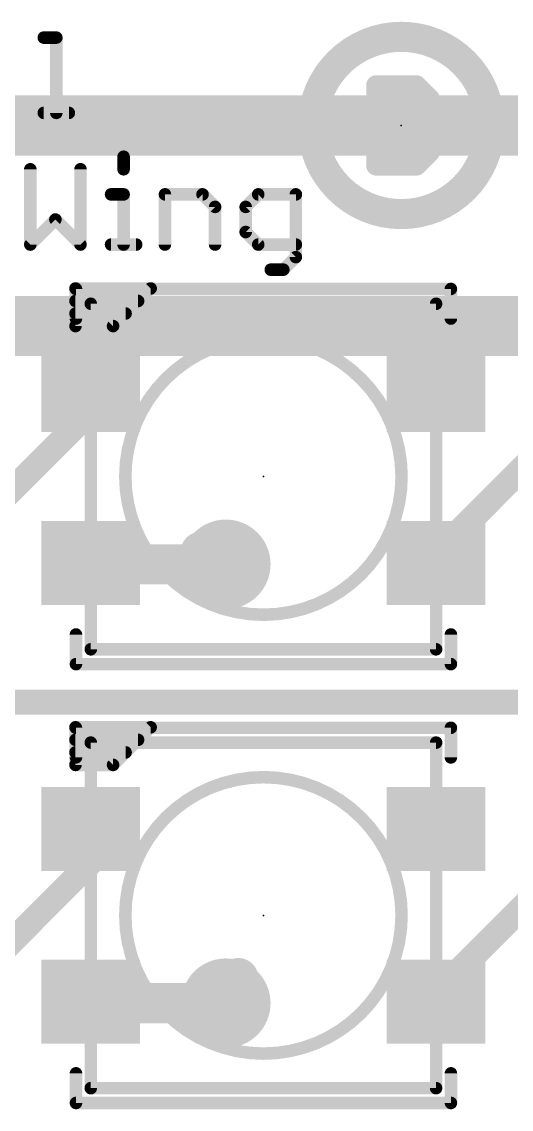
# Model space of a CAD drawing. Extents: x -9.8 to 63.1, y -5.4 to 29.5.
# Drawn here: x 10.5 to 15.47, y 11.63 to 22.64 of the extents above; entities that cross this region are included whole.
import ezdxf

# ---------------------------------------------------------------- set-up
doc = ezdxf.new("R2010")
doc.units = 0
for name, color, linetype in [('1', 12, 'CONTINUOUS'), ('16', 132, 'CONTINUOUS'), ('18', 110, 'CONTINUOUS'), ('21', 40, 'CONTINUOUS'), ('23', 53, 'CONTINUOUS'), ('51', 253, 'CONTINUOUS')]:
    doc.layers.add(name, color=color, linetype=linetype)

# ---------------------------------------------------------------- blocks, each defined once
blk = doc.blocks.new('RECT')
blk.add_solid([(-0.5, -0.5), (0.5, -0.5), (-0.5, 0.5), (0.5, 0.5)])
blk = doc.blocks.new('ROUNDV')
at = {"const_width": 0.5}
blk.add_lwpolyline([(0, -0.25, 1), (0, 0.25, 1), (0, -0.25)], format="xyb", dxfattribs=at)

msp = doc.modelspace()

# ---------------------------------------------------------------- linework, layer by layer
at = {"layer": '1'}
for points, const_width in [([(16.51, 21.59), (6.223, 21.59)], 0.6096), ([(11.204, 18.697), (11.204, 18.909)], 0.254), ([(9.878, 17.371), (11.204, 18.697)], 0.254), ([(14.704, 17.244), (16.03, 18.57)], 0.254), ([(11.204, 17.159), (11.599, 17.145)], 0.4064), ([(11.599, 17.145), (12.573, 17.145)], 0.4064), ([(14.704, 17.159), (14.704, 17.244)], 0.254), ([(7.662, 15.748), (42.799, 15.748)], 0.254), ([(11.204, 14.125), (11.204, 14.464)], 0.254), ([(9.878, 12.799), (11.204, 14.125)], 0.254), ([(14.704, 12.799), (16.03, 14.125)], 0.254), ([(11.204, 12.714), (11.218, 12.7)], 0.4064), ([(11.218, 12.7), (12.573, 12.7)], 0.4064), ([(14.704, 12.714), (14.704, 12.799)], 0.254)]:
    msp.add_lwpolyline(points, dxfattribs=dict(at, const_width=const_width))
for points, const_width in [([(11.2675, 18.909, 1), (11.1405, 18.909)], 0.127), ([(11.1405, 18.697, 1), (11.2675, 18.697)], 0.127), ([(11.2489, 18.6521, 1), (11.1591, 18.7419)], 0.127), ([(11.2076, 17.2605, 1), (11.2004, 17.0575)], 0.2032), ([(11.599, 17.2466, 1), (11.599, 17.0434)], 0.2032), ([(11.5954, 17.0435, 1), (11.6026, 17.2465)], 0.2032), ([(12.573, 17.0434, 1), (12.573, 17.2466)], 0.2032), ([(14.7675, 17.244, 1), (14.6405, 17.244)], 0.127), ([(14.6591, 17.2889, 1), (14.7489, 17.1991)], 0.127), ([(14.6405, 17.159, 1), (14.7675, 17.159)], 0.127), ([(11.2675, 14.464, 1), (11.1405, 14.464)], 0.127), ([(11.2489, 14.0801, 1), (11.1591, 14.1699)], 0.127), ([(11.1405, 14.125, 1), (11.2675, 14.125)], 0.127), ([(11.2758, 12.7858, 1), (11.1322, 12.6422)], 0.2032), ([(11.218, 12.8016, 1), (11.218, 12.5984)], 0.2032), ([(12.573, 12.5984, 1), (12.573, 12.8016)], 0.2032), ([(14.7675, 12.799, 1), (14.6405, 12.799)], 0.127), ([(14.6591, 12.8439, 1), (14.7489, 12.7541)], 0.127), ([(11.1462, 12.6282, 1), (11.2898, 12.7718)], 0.2032), ([(14.6405, 12.714, 1), (14.7675, 12.714)], 0.127)]:
    msp.add_lwpolyline(points, format="xyb", dxfattribs=dict(at, const_width=const_width))
at = {"layer": '16'}
for points, const_width in [([(20.066, 19.558), (8.255, 19.558)], 0.6096), ([(12.573, 17.145), (12.319, 17.272)], 0.4064), ([(12.319, 17.272), (12.7, 17.145)], 0.4064), ([(12.7, 12.827), (12.7, 12.954)], 0.4064), ([(12.573, 12.7), (12.7, 12.827)], 0.4064)]:
    msp.add_lwpolyline(points, dxfattribs=dict(at, const_width=const_width))
at = {"layer": '16', "const_width": 0.2032}
for points in [[(12.3644, 17.3629, 1), (12.2736, 17.1811)], [(12.3511, 17.3684, 1), (12.2869, 17.1756)], [(12.5276, 17.0541, 1), (12.6184, 17.2359)], [(12.6679, 17.0486, 1), (12.7321, 17.2414)], [(12.8016, 12.954, 1), (12.5984, 12.954)], [(12.7718, 12.7552, 1), (12.6282, 12.8988)], [(12.5984, 12.827, 1), (12.8016, 12.827)], [(12.5012, 12.7718, 1), (12.6448, 12.6282)]]:
    msp.add_lwpolyline(points, format="xyb", dxfattribs=at)
at = {"layer": '21'}
for points, const_width in [([(14.351, 20.692, 1), (14.351, 22.488, 1), (14.351, 20.692)], 0.3048), ([(10.7277, 22.5114, 1), (10.7277, 22.4479)], 0.0635), ([(10.8865, 22.4796, 1), (10.823, 22.4796)], 0.0635), ([(10.8548, 22.4479, 1), (10.8548, 22.5114)], 0.0635), ([(14.1478, 21.9971, 1), (14.0462, 21.9971)], 0.1016), ([(14.097, 22.0479, 1), (14.097, 21.9463)], 0.1016), ([(14.5397, 22.033, 1), (14.4678, 21.9612)], 0.1016), ([(14.5037, 21.9463, 1), (14.5037, 22.0479)], 0.1016), ([(14.6901, 21.8615, 1), (14.5885, 21.8615)], 0.1016), ([(14.6034, 21.8256, 1), (14.6752, 21.8974)], 0.1016), ([(14.6752, 21.69, 1), (14.6034, 21.7618)], 0.1016), ([(10.7277, 21.7488, 1), (10.7277, 21.6853)], 0.0635), ([(10.823, 21.717, 1), (10.8865, 21.717)], 0.0635), ([(10.9819, 21.6853, 1), (10.9819, 21.7488)], 0.0635), ([(14.5885, 21.7259, 1), (14.6901, 21.7259)], 0.1016), ([(14.097, 21.6411, 1), (14.097, 21.5395)], 0.1016), ([(14.5397, 21.6263, 1), (14.4678, 21.5544)], 0.1016), ([(14.4678, 21.6263, 1), (14.5397, 21.5544)], 0.1016), ([(14.5037, 21.5395, 1), (14.5037, 21.6411)], 0.1016), ([(14.6901, 21.4548, 1), (14.5885, 21.4548)], 0.1016), ([(14.6034, 21.4188, 1), (14.6752, 21.4907)], 0.1016), ([(14.5885, 21.3192, 1), (14.6901, 21.3192)], 0.1016), ([(14.6752, 21.2833, 1), (14.6034, 21.3551)], 0.1016), ([(11.5687, 21.2733, 1), (11.5052, 21.2733)], 0.0635), ([(14.097, 21.2344, 1), (14.097, 21.1328)], 0.1016), ([(14.4678, 21.2195, 1), (14.5397, 21.1477)], 0.1016), ([(14.5037, 21.1328, 1), (14.5037, 21.2344)], 0.1016), ([(10.623, 21.1462, 1), (10.5595, 21.1462)], 0.0635), ([(11.1314, 21.1462, 1), (11.0679, 21.1462)], 0.0635), ([(11.5052, 21.1462, 1), (11.5687, 21.1462)], 0.0635), ([(14.0462, 21.1836, 1), (14.1478, 21.1836)], 0.1016), ([(11.4098, 20.9237, 1), (11.4098, 20.8602)], 0.0635), ([(11.5687, 20.8919, 1), (11.5052, 20.8919)], 0.0635), ([(11.5369, 20.8602, 1), (11.5369, 20.9237)], 0.0635), ([(11.9873, 20.8919, 1), (11.9238, 20.8919)], 0.0635), ([(11.9556, 20.9237, 1), (11.9556, 20.8602)], 0.0635), ([(12.3593, 20.9144, 1), (12.3144, 20.8695)], 0.0635), ([(12.3369, 20.8602, 1), (12.3369, 20.9237)], 0.0635), ([(12.9012, 20.9237, 1), (12.9012, 20.8602)], 0.0635), ([(12.9237, 20.8695, 1), (12.8788, 20.9144)], 0.0635), ([(13.3143, 20.8919, 1), (13.2508, 20.8919)], 0.0635), ([(13.2826, 20.8602, 1), (13.2826, 20.9237)], 0.0635), ([(12.4957, 20.7648, 1), (12.4322, 20.7648)], 0.0635), ([(12.4415, 20.7424, 1), (12.4864, 20.7873)], 0.0635), ([(12.8059, 20.7648, 1), (12.7424, 20.7648)], 0.0635), ([(12.7517, 20.7873, 1), (12.7966, 20.7424)], 0.0635), ([(10.8679, 20.6602, 1), (10.823, 20.6153)], 0.0635), ([(10.8679, 20.6153, 1), (10.823, 20.6602)], 0.0635), ([(12.7424, 20.5106, 1), (12.8059, 20.5106)], 0.0635), ([(12.7966, 20.5331, 1), (12.7517, 20.4882)], 0.0635), ([(10.5688, 20.406, 1), (10.6137, 20.361)], 0.0635), ([(10.5595, 20.3835, 1), (10.623, 20.3835)], 0.0635), ([(11.0679, 20.3835, 1), (11.1314, 20.3835)], 0.0635), ([(11.0772, 20.361, 1), (11.1221, 20.406)], 0.0635), ([(11.4098, 20.4153, 1), (11.4098, 20.3518)], 0.0635), ([(11.5052, 20.3835, 1), (11.5687, 20.3835)], 0.0635), ([(11.6641, 20.3518, 1), (11.6641, 20.4153)], 0.0635), ([(11.9238, 20.3835, 1), (11.9873, 20.3835)], 0.0635), ([(12.4322, 20.3835, 1), (12.4957, 20.3835)], 0.0635), ([(12.9012, 20.4153, 1), (12.9012, 20.3518)], 0.0635), ([(12.8788, 20.361, 1), (12.9237, 20.406)], 0.0635), ([(13.2826, 20.3518, 1), (13.2826, 20.4153)], 0.0635), ([(13.2508, 20.2564, 1), (13.3143, 20.2564)], 0.0635), ([(13.305, 20.2339, 1), (13.2601, 20.2788)], 0.0635), ([(13.0283, 20.161, 1), (13.0283, 20.0975)], 0.0635), ([(13.133, 20.1517, 1), (13.1779, 20.1068)], 0.0635), ([(13.1555, 20.0975, 1), (13.1555, 20.161)], 0.0635), ([(11.049, 19.9707, 1), (11.049, 19.9073)], 0.0635), ([(11.0808, 19.939, 1), (11.0173, 19.939)], 0.0635), ([(11.0858, 19.934, 1), (11.0222, 19.934)], 0.0635), ([(11.054, 19.9657, 1), (11.054, 19.9023)], 0.0635), ([(11.8335, 19.9165, 1), (11.7885, 19.9615)], 0.0635), ([(11.811, 19.9073, 1), (11.811, 19.9707)], 0.0635), ([(14.8858, 19.934, 1), (14.8223, 19.934)], 0.0635), ([(14.854, 19.9023, 1), (14.854, 19.9657)], 0.0635), ([(11.049, 19.8438, 1), (11.049, 19.7803)], 0.0635), ([(11.684, 19.7803, 1), (11.684, 19.8438)], 0.0635), ([(11.049, 19.7168, 1), (11.049, 19.6533)], 0.0635), ([(11.557, 19.6533, 1), (11.557, 19.7168)], 0.0635), ([(11.049, 19.5897, 1), (11.049, 19.5263)], 0.0635), ([(11.049, 19.5897, 1), (11.049, 19.5263)], 0.0635), ([(11.0222, 19.634, 1), (11.0858, 19.634)], 0.0635), ([(11.4075, 19.5805, 1), (11.4525, 19.5355)], 0.0635), ([(11.43, 19.5263, 1), (11.43, 19.5897)], 0.0635), ([(11.43, 19.5263, 1), (11.43, 19.5897)], 0.0635), ([(14.8223, 19.634, 1), (14.8858, 19.634)], 0.0635), ([(11.0173, 19.558, 1), (11.0808, 19.558)], 0.0635), ([(11.0858, 16.434, 1), (11.0222, 16.434)], 0.0635), ([(14.8858, 16.434, 1), (14.8223, 16.434)], 0.0635), ([(11.054, 16.1657, 1), (11.054, 16.1023)], 0.0635), ([(14.854, 16.1023, 1), (14.854, 16.1657)], 0.0635), ([(11.0222, 16.134, 1), (11.0858, 16.134)], 0.0635), ([(14.8223, 16.134, 1), (14.8858, 16.134)], 0.0635), ([(11.049, 15.5258, 1), (11.049, 15.4623)], 0.0635), ([(11.0808, 15.494, 1), (11.0173, 15.494)], 0.0635), ([(11.0858, 15.489, 1), (11.0222, 15.489)], 0.0635), ([(11.054, 15.5208, 1), (11.054, 15.4573)], 0.0635), ([(11.8335, 15.4715, 1), (11.7885, 15.5165)], 0.0635), ([(11.811, 15.4623, 1), (11.811, 15.5258)], 0.0635), ([(14.8858, 15.489, 1), (14.8223, 15.489)], 0.0635), ([(14.854, 15.4573, 1), (14.854, 15.5208)], 0.0635), ([(11.049, 15.3988, 1), (11.049, 15.3353)], 0.0635), ([(11.684, 15.3353, 1), (11.684, 15.3988)], 0.0635), ([(11.049, 15.2718, 1), (11.049, 15.2082)], 0.0635), ([(11.0222, 15.189, 1), (11.0858, 15.189)], 0.0635), ([(11.557, 15.2082, 1), (11.557, 15.2718)], 0.0635), ([(14.8223, 15.189, 1), (14.8858, 15.189)], 0.0635), ([(11.049, 15.1448, 1), (11.049, 15.0813)], 0.0635), ([(11.049, 15.1448, 1), (11.049, 15.0813)], 0.0635), ([(11.0173, 15.113, 1), (11.0808, 15.113)], 0.0635), ([(11.4075, 15.1355, 1), (11.4525, 15.0905)], 0.0635), ([(11.43, 15.0813, 1), (11.43, 15.1448)], 0.0635), ([(11.43, 15.0813, 1), (11.43, 15.1448)], 0.0635), ([(11.0858, 11.989, 1), (11.0222, 11.989)], 0.0635), ([(14.8858, 11.989, 1), (14.8223, 11.989)], 0.0635), ([(11.054, 11.7208, 1), (11.054, 11.6572)], 0.0635), ([(11.0222, 11.689, 1), (11.0858, 11.689)], 0.0635), ([(14.8223, 11.689, 1), (14.8858, 11.689)], 0.0635), ([(14.854, 11.6572, 1), (14.854, 11.7208)], 0.0635)]:
    msp.add_lwpolyline(points, format="xyb", dxfattribs=dict(at, const_width=const_width))
for points, const_width in [([(10.7277, 22.4796), (10.8548, 22.4796)], 0.127), ([(10.8548, 22.4796), (10.8548, 21.717)], 0.127), ([(14.097, 21.1836), (14.097, 21.9971)], 0.2032), ([(14.097, 21.9971), (14.5037, 21.9971)], 0.2032), ([(14.5037, 21.9971), (14.6393, 21.8615)], 0.2032), ([(14.6393, 21.8615), (14.6393, 21.7259)], 0.2032), ([(14.6393, 21.7259), (14.5037, 21.5903)], 0.2032), ([(10.7277, 21.717), (10.9819, 21.717)], 0.127), ([(14.097, 21.5903), (14.5037, 21.5903)], 0.2032), ([(14.5037, 21.5903), (14.6393, 21.4548)], 0.2032), ([(14.6393, 21.4548), (14.6393, 21.3192)], 0.2032), ([(14.6393, 21.3192), (14.5037, 21.1836)], 0.2032), ([(11.5369, 21.2733), (11.5369, 21.1462)], 0.127), ([(14.5037, 21.1836), (14.097, 21.1836)], 0.2032), ([(10.5913, 21.1462), (10.5913, 20.3835)], 0.127), ([(11.0997, 20.3835), (11.0997, 21.1462)], 0.127), ([(11.4098, 20.8919), (11.5369, 20.8919)], 0.127), ([(11.5369, 20.8919), (11.5369, 20.3835)], 0.127), ([(11.9556, 20.3835), (11.9556, 20.8919)], 0.127), ([(11.9556, 20.8919), (12.3369, 20.8919)], 0.127), ([(12.3369, 20.8919), (12.464, 20.7648)], 0.127), ([(12.9012, 20.8919), (12.7741, 20.7648)], 0.127), ([(13.2826, 20.8919), (12.9012, 20.8919)], 0.127), ([(13.2826, 20.2564), (13.2826, 20.8919)], 0.127), ([(12.464, 20.7648), (12.464, 20.3835)], 0.127), ([(12.7741, 20.7648), (12.7741, 20.5106)], 0.127), ([(10.5913, 20.3835), (10.8455, 20.6377)], 0.127), ([(10.8455, 20.6377), (11.0997, 20.3835)], 0.127), ([(12.7741, 20.5106), (12.9012, 20.3835)], 0.127), ([(11.4098, 20.3835), (11.6641, 20.3835)], 0.127), ([(12.9012, 20.3835), (13.2826, 20.3835)], 0.127), ([(13.1555, 20.1293), (13.2826, 20.2564)], 0.127), ([(13.0283, 20.1293), (13.1555, 20.1293)], 0.127), ([(11.049, 19.939), (11.049, 19.558)], 0.127), ([(11.811, 19.939), (11.049, 19.939)], 0.127), ([(11.054, 19.634), (11.054, 19.934)], 0.127), ([(11.054, 19.934), (14.854, 19.934)], 0.127), ([(11.43, 19.558), (11.811, 19.939)], 0.127), ([(14.854, 19.934), (14.854, 19.634)], 0.127), ([(11.049, 19.812), (11.684, 19.812)], 0.127), ([(11.049, 19.685), (11.557, 19.685)], 0.127), ([(11.049, 19.558), (11.43, 19.558)], 0.127), ([(11.049, 19.558), (11.43, 19.558)], 0.127), ([(11.054, 16.434), (11.054, 16.134)], 0.127), ([(14.854, 16.134), (14.854, 16.434)], 0.127), ([(11.054, 16.134), (14.854, 16.134)], 0.127), ([(11.049, 15.494), (11.049, 15.113)], 0.127), ([(11.811, 15.494), (11.049, 15.494)], 0.127), ([(11.054, 15.189), (11.054, 15.489)], 0.127), ([(11.054, 15.489), (14.854, 15.489)], 0.127), ([(11.43, 15.113), (11.811, 15.494)], 0.127), ([(14.854, 15.489), (14.854, 15.189)], 0.127), ([(11.049, 15.367), (11.684, 15.367)], 0.127), ([(11.049, 15.24), (11.557, 15.24)], 0.127), ([(11.049, 15.113), (11.43, 15.113)], 0.127), ([(11.049, 15.113), (11.43, 15.113)], 0.127), ([(11.054, 11.989), (11.054, 11.689)], 0.127), ([(14.854, 11.689), (14.854, 11.989)], 0.127), ([(11.054, 11.689), (14.854, 11.689)], 0.127)]:
    msp.add_lwpolyline(points, dxfattribs=dict(at, const_width=const_width))
at = {"layer": '23'}
for p in [(14.351, 21.59), (12.954, 18.034), (12.954, 13.589)]:
    msp.add_point(p, dxfattribs=at)
at = {"layer": '51', "const_width": 0.127}
for points in [[(11.204, 19.784), (14.704, 19.784)], [(11.204, 16.284), (11.204, 19.784)], [(14.704, 19.784), (14.704, 16.284)], [(14.704, 16.284), (11.204, 16.284)], [(11.204, 15.339), (14.704, 15.339)], [(11.204, 11.839), (11.204, 15.339)], [(14.704, 15.339), (14.704, 11.839)], [(14.704, 11.839), (11.204, 11.839)]]:
    msp.add_lwpolyline(points, dxfattribs=at)
at = {"layer": '51'}
for points, const_width in [([(11.204, 19.8158, 1), (11.204, 19.7523)], 0.0635), ([(11.2358, 19.784, 1), (11.1723, 19.784)], 0.0635), ([(14.7358, 19.784, 1), (14.6723, 19.784)], 0.0635), ([(14.704, 19.7523, 1), (14.704, 19.8158)], 0.0635), ([(12.954, 16.634, 1), (12.954, 19.434, 1), (12.954, 16.634)], 0.127), ([(11.204, 16.3158, 1), (11.204, 16.2523)], 0.0635), ([(11.1723, 16.284, 1), (11.2358, 16.284)], 0.0635), ([(14.6723, 16.284, 1), (14.7358, 16.284)], 0.0635), ([(14.704, 16.2523, 1), (14.704, 16.3158)], 0.0635), ([(11.204, 15.3708, 1), (11.204, 15.3072)], 0.0635), ([(11.2358, 15.339, 1), (11.1723, 15.339)], 0.0635), ([(14.7358, 15.339, 1), (14.6723, 15.339)], 0.0635), ([(14.704, 15.3072, 1), (14.704, 15.3708)], 0.0635), ([(12.954, 12.189, 1), (12.954, 14.989, 1), (12.954, 12.189)], 0.127), ([(11.204, 11.8708, 1), (11.204, 11.8072)], 0.0635), ([(14.704, 11.8072, 1), (14.704, 11.8708)], 0.0635), ([(11.1723, 11.839, 1), (11.2358, 11.839)], 0.0635), ([(14.6723, 11.839, 1), (14.7358, 11.839)], 0.0635)]:
    msp.add_lwpolyline(points, format="xyb", dxfattribs=dict(at, const_width=const_width))

# ---------------------------------------------------------------- block references
at = {"layer": '1', "xscale": 0.85, "rotation": 90}
for p in [(11.204, 18.909), (14.704, 18.909), (11.204, 17.159), (14.704, 17.159), (11.204, 14.464), (14.704, 14.464), (11.204, 12.714), (14.704, 12.714)]:
    msp.add_blockref('RECT', p, dxfattribs=at)
at = {"layer": '18', "xscale": 0.9064, "yscale": 0.9064}
for p in [(12.573, 17.145), (12.573, 17.145), (12.573, 12.7), (12.573, 12.7)]:
    msp.add_blockref('ROUNDV', p, dxfattribs=at)

doc.saveas('drawing.dxf')
